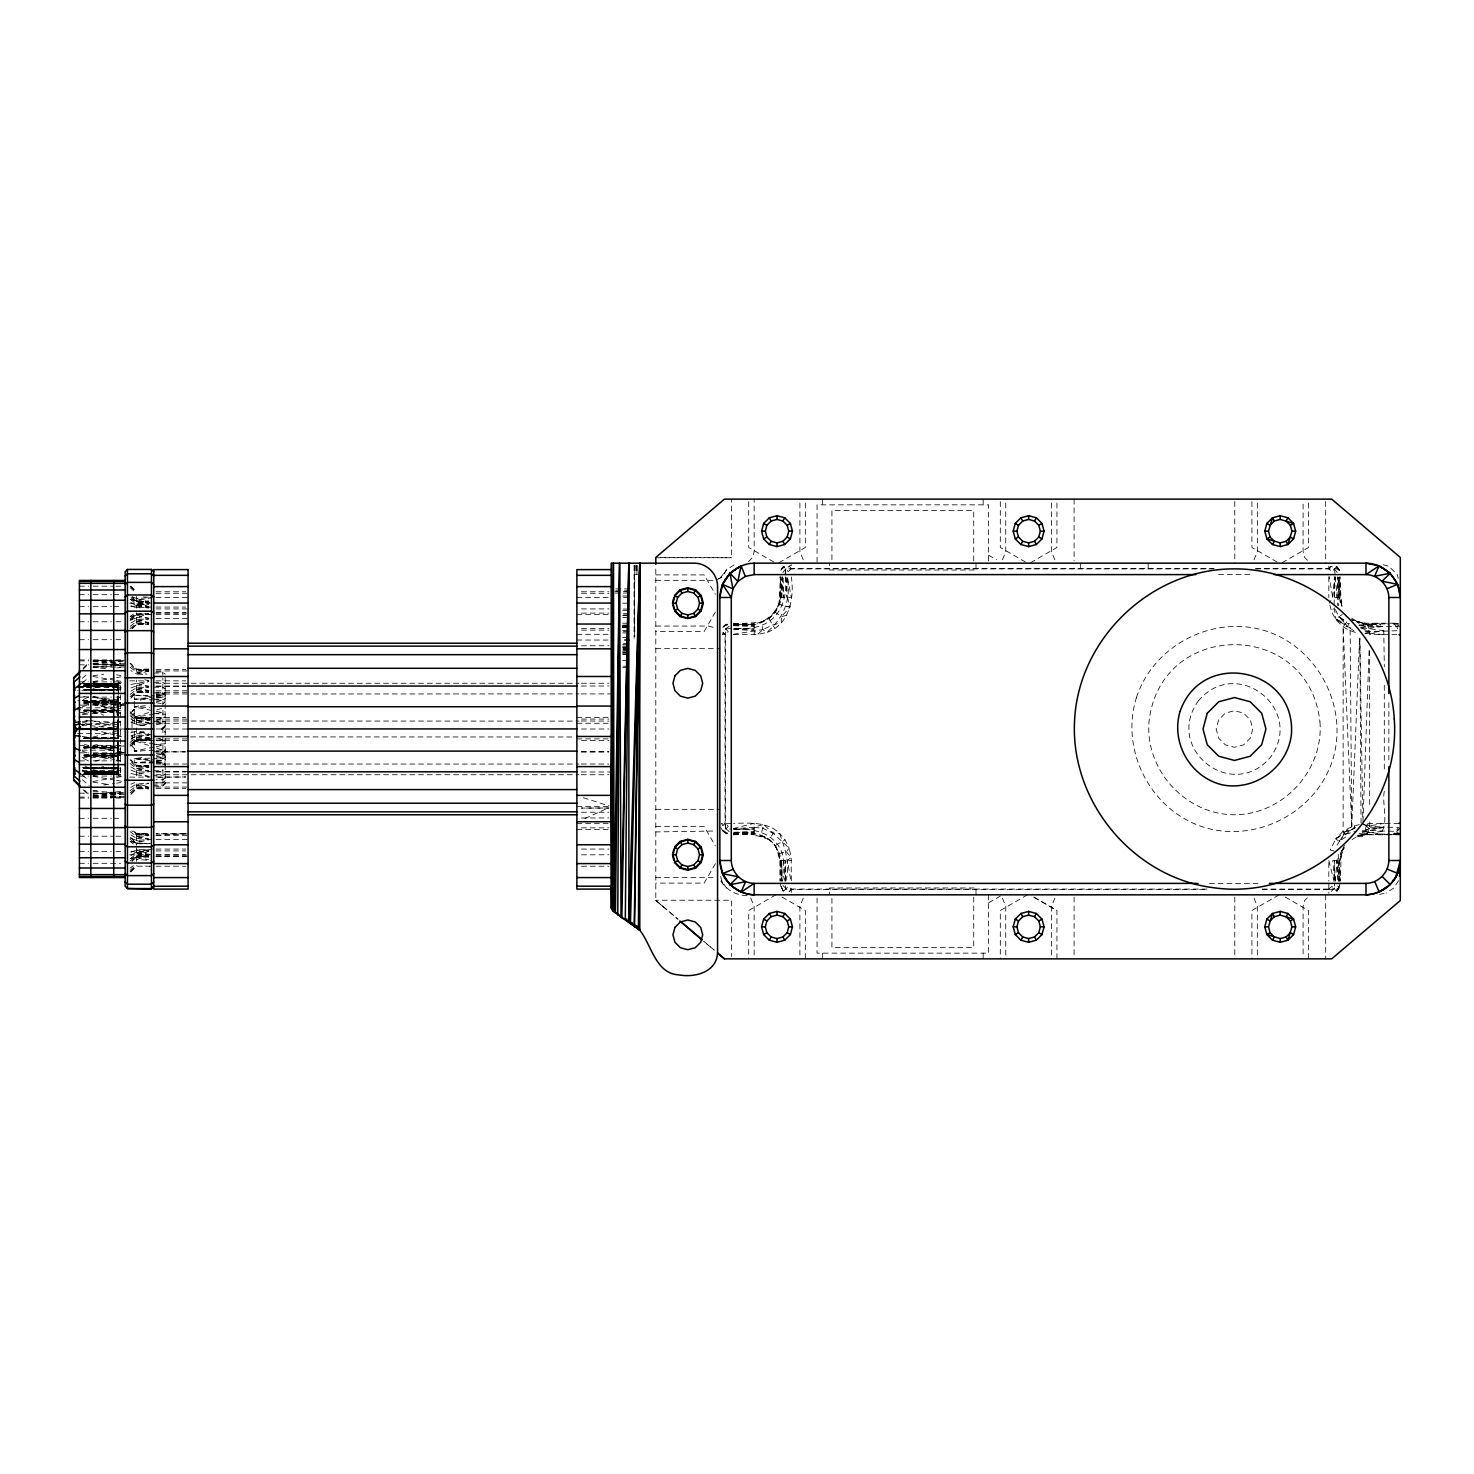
<?xml version="1.0" encoding="UTF-8"?>
<svg xmlns="http://www.w3.org/2000/svg" width="1474" height="1474" viewBox="0 0 1474 1474"><rect width="100%" height="100%" fill="white"/><g stroke="black" fill="none" stroke-linecap="round" stroke-linejoin="round"><path stroke-width="0.75" stroke-dasharray="5 3.75" d="M634.336 636.584L634.833 565.463M785.642 881.102L785.734 860.503L785.145 881.102M1334.136 605.022L1334.504 576.887L1332.699 597.486L1329.272 603.234M779.672 604.451L780.741 576.887C787.669 610.789 766.941 630.08 733.573 624.663M1339.405 881.102L1339.553 860.503L1340.64 853.022L1344.472 845.136M1335.241 576.887L1338.06 605.74L1338.705 576.887L1339.534 597.486L1340.621 604.985L1342.077 606.33L1339.534 597.486L1339.405 576.887L1341.874 606.44L1340.253 597.486L1340.253 576.887M120.592 761.155L120.592 682.812L118.307 682.812L118.178 760.695M120.592 697.497L118.307 697.497L118.141 702.085L83.742 702.269L118.141 702.508L118.307 715.351L118.086 695.912L118.141 738.695L92.991 738.824M83.963 728.948L118.141 728.727L118.086 720.325L118.141 738.695L83.76 738.695M120.592 760.492L118.307 760.492L118.178 740.777M1400.3 626.266L1368.498 626.8L1358.973 625.197L1359.175 622.286L1352.764 619.559M118.178 697.294L118.141 710.284L83.742 710.468L118.141 710.763L118.307 715.351M733.573 623.981L760.952 622.304L772.358 615.671L778.972 604.266L780.465 576.887L780.594 597.486M1334.412 597.486L1335.002 576.887M120.592 722.094L118.307 722.094L118.141 738.179L83.742 738.382L118.141 738.695M118.104 741.127L118.141 755.904L83.742 755.738L118.141 755.48L118.215 745.089M1362.971 821.644L1369.088 650.605M1334.136 851.088L1330.34 849.964L1335.757 838.909L1351.75 826.693L1359.691 635.957M1398.992 823.34L1366.269 823.634L1365.071 834.008L1357.259 836.311L1351.64 839.867M1336.881 597.486L1337.784 576.887L1338.503 597.486M120.592 685.871L83.742 685.797L118.141 685.723L118.307 692.78L118.141 689.795L83.742 689.666M782.344 881.102C791.28 845.265 767.825 826.066 733.573 829.77M92.751 701.403L83.723 701.679L118.086 701.845L118.307 697.497L118.086 701.845L83.834 701.919L118.141 702.085L83.742 702.25M77.698 687.603L117.57 687.603L118.307 682.812L118.012 684.415L82.175 686.423M118.307 765.209L118.307 774.145L83.944 773.905M118.307 685.871L117.57 690.348L118.307 685.871L117.57 690.348L94.999 689.887M780.833 597.486L782.104 576.887M785.808 881.102C790.727 864.151 784.96 848.895 779.58 833.4C767.291 821.479 749.271 823.063 733.573 823.34M94.999 685.705L117.57 687.603L118.307 682.812L118.307 688.892L118.141 683.807L83.742 683.807L118.012 684.415M1335.26 881.102L1337.508 856.394M1400.3 834.781L1365.993 834.781L1357.259 836.311C1369.42 839.203 1370.286 826.767 1369.659 818.733M117.809 714.706L118.086 711.297L83.834 711.094L118.086 711.297L118.086 715.093M118.141 685.723L118.307 683.844L117.57 687.603M785.089 574.602L785.624 568.909L791.317 564.708L791.317 568.909L788.277 571.562L783.228 566.513L780.741 570.272L783.855 567.14M90.522 686.589L118.086 685.797L118.307 683.844M83.834 702.84L118.086 703.043L118.086 709.952L77.385 709.749M785.55 576.887C788.093 612.355 769.539 632.088 733.573 628.219M117.57 715.922L118.086 711.297L79.412 714.816M733.573 833.934C767.254 827.375 787.3 847.403 780.741 881.102C781.404 864.39 781.183 840.935 760.952 835.684L763.366 824.5L754.154 827.227L733.573 828.849M83.944 737.663L118.086 737.663L118.307 735.894L118.086 729.722L83.834 729.556M83.76 755.904L118.141 755.904L118.307 760.492L118.141 755.904L83.742 755.72L118.141 755.48L83.834 755.259L118.086 754.946L118.141 747.705L83.742 747.521L118.141 747.705L83.834 747.871L118.086 748.037L118.307 755.093M1384.307 791.133C1381.691 804.859 1389.282 821.902 1380.419 834.081L1363.984 834.892L1367.227 833.768L1357.093 835.555M733.573 634.649L757.378 634.502L766.48 632.549C783.32 618.84 791.87 598.776 786.987 576.887L787.005 597.486L785.918 576.887M1341.303 853.206L1340.253 881.102L1339.553 860.503L1343.993 847.55L1340.64 853.022L1343.883 846.776M118.086 684.139L83.944 683.991L118.086 684.139L118.307 682.812M120.592 702.895L118.307 702.895L117.57 707.833L120.592 708.902M1339.755 885.284L1336.918 891.475L1339.405 887.716L1337.213 885.506L1336.918 891.475L1340.253 883.387M1344.27 847.826L1341.874 851.548L1340.253 860.503L1332.772 860.503L1334.339 881.102L1334.412 860.503L1335.002 881.102M779.893 576.887C786.913 609.61 766.277 630.246 733.573 623.207M775.213 845.707L778.972 853.722L786.268 851.732L789.216 848.195L785.052 839.867L779.58 833.4L773.297 833.271L762.942 828.406L763.937 824.721L789.216 848.195L791.188 857.297L791.317 881.102M1384.934 623.926L1367.282 624.239L1359.046 623.06L1357.333 621.512L1365.993 623.207L1398.052 623.207M733.573 629.14L754.154 630.761L757.378 634.502L762.942 629.582L773.297 624.718L781.275 622.894L781.386 616.611L789.935 607.251L778.972 604.266L775.213 612.281L768.949 618.527L760.952 622.304L762.942 629.582L766.48 632.549C789.567 624.994 794.541 598.002 791.317 576.887M1355.527 632.328C1344.841 629.988 1336.31 621.973 1331.851 612.171L1333.325 608.67M1390.314 834.542L1393.943 834.081L1398.513 827.301L1369.328 827.227L1362.879 823.929L1366.269 823.634L1369.438 825.937L1383.773 827.301L1362.216 832.497M1337.029 845.155L1344.712 833.252L1355.085 827.762L1354.403 825.956M733.96 564.911L726.553 569.867L721.578 577.292L718.464 578.858M715.369 612.097L704.167 631.498L655.801 631.498M715.369 863.69L704.167 883.092L655.801 883.092M79.154 729.262L118.141 729.262L118.141 719.809L118.086 728.267L83.834 728.432L118.141 728.727L83.742 728.948L118.141 729.262L83.834 729.464M780.741 570.272L786.987 564.026M726.553 569.867L721.578 577.292L716.917 579.632M1002.394 559.825L1005.747 551.737L1005.747 499.133M803.256 898.163L799.903 906.252L799.903 958.855M1254.005 559.825L1257.34 551.737L1257.34 499.133M1054.85 898.163L1051.496 906.252L1051.496 958.855M1398.568 880.697L1393.593 888.122L1386.168 893.078M782.952 572.483L785.624 568.909L791.317 568.374L1213.968 568.374M1262.205 889.614L1328.829 889.614L1330.948 891.752L1337.213 885.506M1336.568 620.186L1344.712 624.736L1335.886 619.006L1334.081 606.919L1338.908 616.832L1346.941 621.862L1343.127 626.782L1343.127 831.207L1347.033 836.237L1338.963 841.212L1335.757 838.909L1343.127 831.207L1351.75 826.693L1361.055 824.095L1369.438 825.937L1384.307 823.34M782.952 885.506L789.198 891.752L791.317 889.08L788.277 886.427L783.228 891.475L779.893 883.387M1328.829 568.909L1330.948 566.237L1339.405 570.272L1336.918 566.513L1331.87 571.562L1328.829 568.909L1328.829 565.537L1330.948 566.237L1328.829 568.374L1255.314 568.374M720.362 577.642L722.905 574.602M1362.216 830.267L1396.726 831.428L1400.3 827.283M729.169 626.266L725.595 628.956L722.205 634.649L725.595 634.649L728.248 631.609L723.2 626.561L727.53 624.626L723.826 627.187M1338.963 841.212L1345.486 834.247L1355.085 827.762L1351.75 826.693L1343.127 626.782L1347.347 626.505L1353.648 629.232M789.198 891.752L791.317 889.614L1207.077 889.614M83.06 668.293L87.74 663.632M156.299 702.729L162.895 703.761L165.199 701.55M165.199 725.558L161.753 729.004L165.199 732.431M165.199 756.438L161.753 753.011L165.199 749.584M748.442 561.631L752.624 557.448L754.154 551.737L754.154 499.133M722.776 627.537L725.558 624.736M781.423 568.89L784.205 566.09M720.694 827.669L723.2 831.428L727.53 833.363L723.826 830.802M1307.42 897.74L1304.619 900.54L1303.09 906.252L1303.09 956.571M153.757 786.047L162.895 786.047L165.199 783.763L165.199 677.266M130.873 620.259L136.603 614.566L148.026 613.516M132.31 628.698L136.603 624.423L148.782 623.134M130.873 698.197L136.603 692.504L148.782 691.214L136.603 692.006L130.062 698.215M130.873 746.047L136.603 740.372L150.33 739.1L136.603 739.874L130.062 746.084M130.873 794.486L136.603 788.793L148.782 787.503L136.603 788.277L130.062 794.504M132.31 861.148L136.603 856.873L148.782 855.583L136.603 856.357L131.702 861.019M130.873 871.853L136.603 866.159L150.33 866.215L145.742 865.993M729.169 831.723L722.905 825.458L725.042 823.34L725.042 634.649L722.905 632.53L725.595 634.649M83.06 669.251L87.74 664.663M165.199 782.749L162.895 784.979L153.757 784.979M132.034 711.721L134.318 709.491L132.034 711.26L132.034 729.004M156.299 696.557L162.895 695.728L165.199 693.517L156.299 694.807L162.895 694.807L165.199 692.522L162.895 694.678M83.834 771.971L118.141 772.1L117.57 767.659L118.141 772.265L83.834 772.247L120.592 772.118M130.062 620.296L136.603 614.068L145.742 613.516M131.702 628.587L136.603 623.926L148.782 623.06L136.603 622.931L130.062 628.587M130.062 871.889L136.603 865.662M165.199 780.723L162.895 782.878L153.757 782.878M156.299 697.976L162.895 697.571L165.199 695.488M1396.726 831.428L1400.3 828.204M165.199 777.738L162.895 779.764L156.041 779.764M132.034 711.5L134.318 709.491M1328.829 889.08L1331.87 886.427L1336.292 890.849L1338.834 887.127L1338.724 889.098M130.062 618.767L136.603 613.092M130.062 696.668L136.603 691.011L148.782 691.011M130.062 744.554L136.603 738.898L150.33 738.898M165.199 726.019L161.753 729.004L165.199 731.97M156.299 753.509L162.895 754.227L165.199 755.922L161.753 753.011L165.199 750.045M130.062 792.938L136.603 787.282L148.782 787.282M130.062 861.037L136.603 855.362L148.782 855.362M130.062 870.36L134.963 866.104M82.286 678.298L87.427 673.95M156.299 701.808L162.895 700.279L165.199 698.363M165.199 773.85L162.895 775.711L153.757 775.711M132.034 715.13L134.318 713.342M82.286 682.738L89.14 677.45M130.062 616.556L133.323 614.124M130.062 626.339L136.603 621.475L148.782 619.043M130.062 694.42L136.603 689.574L148.782 687.124M118.307 722.094L82.157 724.342M130.062 742.343L136.603 737.497L148.616 735.415M130.062 790.709L136.603 785.845L148.782 783.413M130.062 858.789L136.603 853.925L148.782 851.493M130.062 868.149L133.323 865.717M162.895 703.761L165.199 702.066M1342.298 614.4L1335.886 619.006L1345.467 623.778L1350.147 630.632L1351.75 826.693M1365.606 631.72L1398.513 630.688L1396.726 626.561L1400.3 623.999L1387.181 623.926M775.785 845.302L785.052 839.867M82.286 687.897L89.14 683.199M723.2 626.561L726.958 624.055M165.199 763.643L162.895 765.08L162.895 678.224M1335.757 838.909L1344.712 833.252M82.286 725.761L89.14 721.468M130.873 623.023L136.603 619.67L148.782 618.785M130.873 691.103L136.603 687.75L148.782 686.866M130.873 739.082L136.603 735.71L150.33 734.863M130.873 787.392L136.603 784.021L148.782 783.136M130.873 855.473L136.603 852.101L148.782 851.217M778.917 562.736L805.338 547.48L805.338 499.133M1030.51 562.736L1056.932 547.48L1056.932 499.133M1282.104 562.736L1308.525 547.48L1308.525 499.133M775.877 894.829L748.718 910.508L748.718 958.855M988.593 902.825L1002.467 894.829M1027.47 894.829L1000.312 910.508L1000.312 958.855M1279.082 894.829L1251.923 910.508L1251.923 958.855M165.199 757.525L162.895 758.705L153.757 758.705M165.199 727.272L161.753 729.004L165.199 730.717M165.199 754.725L161.753 753.011L165.199 751.298M83.226 699.616L88.956 696.852M156.299 713.729L165.199 711.573M584.957 818.494L607.159 808.471M132.034 721.302L134.318 720.307L132.034 720.841M1398.181 832.276L1393.943 834.081L1387.181 834.081M130.873 619.872L148.782 613.46M130.873 687.953L148.782 681.541M130.873 735.968L144.599 731.325M130.873 784.223L134.687 782.676M130.873 852.304L136.603 849.982L148.026 849.374M1343.956 832.294L1355.085 827.762M162.895 751.777L165.199 750.856M142.481 725.816L148.616 723.421M156.778 720.233L165.199 717.119L162.895 717.304M82.286 706.894L88.716 704.517M148.616 712.587L134.318 717.267L154.107 721.468M156.778 709.915L162.895 707.925M82.286 722.979L88.716 721.044M1400.3 834.008L1393.943 834.081L1400.3 833.197M136.603 607.841L148.616 604.358M148.616 855.952L136.603 859.453L150.33 860.355M1365.071 633.323L1369.475 632.051L1367.725 624.589L1351.566 619.706L1359.046 623.06L1354.274 620.259M1345.486 834.247L1356.209 831.281M1369.199 828.793L1366.232 829.604L1383.773 827.301L1369.199 828.793L1366.398 825.882M165.199 743.799L153.757 744.425M92.991 728.451L114.438 723.089M116.593 722.536L120.868 721.468M92.991 737.055L110.145 732.762M112.3 732.228L120.868 730.072M82.286 714.061L88.716 712.458M733.37 828.517L754.154 823.34L754.154 834.781L768.949 839.461L773.297 833.271L772.044 827.927M116.593 714.042L120.868 712.992M97.284 744.481L92.991 745.531L111.434 745.42M146.755 607.896L150.827 606.919M130.873 773.518L136.603 774.698L150.827 771.271M130.873 841.599L136.603 842.778L150.827 839.351M786.729 615.358L781.386 616.611L775.213 612.281M138.703 705.917L134.318 706.949L154.107 710.91M130.873 602.516L136.603 605.888L148.782 603.087M148.782 671.167L136.603 673.968L130.873 670.596M130.873 766.885L136.603 770.239L148.782 767.457M130.873 834.966L136.603 838.319L148.782 835.537M95.147 761.081L114.438 756.696M116.593 756.199L120.868 755.222M149.703 737.442L134.318 740.722L148.616 745.402M116.593 690.477L120.868 689.574M92.991 768.875L103.714 766.591M130.873 599.623L136.603 600.821L152.614 597.486M130.873 606.754L148.616 603.787M130.873 616.39L146.755 613.46M130.873 684.489L148.782 681.209M140.601 725.779L152.614 723.273M130.873 732.56L136.603 731.38L148.616 733.886M130.873 851.235L136.603 852.414L152.614 849.079M130.873 858.365L148.616 855.381M92.991 711.5L114.438 707.207M116.593 706.783L125.161 705.069L93.138 703.817L125.161 703.743M130.873 718.907L136.603 722.278L148.616 719.883M154.107 747.078L134.318 751.04L134.318 729.004M156.299 746.636L162.895 745.328L165.199 746.415M712.79 831.041L655.801 831.926M1379.609 894.386L1383.994 893.52M156.299 724.655L165.199 722.979M92.991 688.247L114.438 684.102M116.593 683.678L125.161 682.02M92.991 775.545L114.438 771.399M116.593 770.994L120.868 770.165M1365.127 633.728L1383.773 630.688L1384.307 666.856M92.991 681.651L114.438 677.966M116.593 677.598L120.868 676.861M92.991 781.496L114.438 777.811M116.593 777.443L125.161 775.969M733.37 634.299L762.942 629.582M154.107 714.079L134.318 717.267L154.107 717.672M154.107 763.053L134.318 762.777L134.318 758.705L143.107 757.323M156.299 755.259L162.895 754.227M92.991 675.811L103.714 674.226M103.714 785.034L114.438 783.449M116.593 783.136L120.868 782.491M1369.033 628.274L1382.465 626.561L1383.773 630.688L1360.742 627.592M82.286 721.468L88.716 720.657M154.107 699.966L134.318 699.284L154.107 696.833L134.318 695.212L134.318 699.284L140.914 700.316M116.593 667.943L120.868 667.427M92.991 790.819L97.284 790.304M1358.973 625.197L1378.466 623.207L1382.465 626.561L1358.973 625.197L1380.419 623.926M145.3 705.714L134.318 706.949L149.703 707.465M130.062 599.199L136.603 604.064L148.782 602.829L136.603 602.626L130.062 596.952M130.062 667.28L136.603 672.144L148.782 670.91M130.062 763.569L136.603 768.433L148.782 767.199M130.062 831.649L136.603 836.513L148.782 835.279M1382.465 831.428L1368.019 832.828L1357.296 836.403L1365.071 834.008L1358.844 833.584M731.288 628.403L725.595 628.956L725.595 829.033L731.288 829.033M1328.829 889.614L1334.523 889.08L1334.523 883.387M120.592 791.501L93.138 794.044L125.161 792.791M93.138 795.665L120.592 793.215L116.022 793.159M130.062 715.645L136.603 720.491L150.33 719.294M622.636 626.708L629.509 626.137M156.299 760.952L162.895 760.418L165.199 762.5M130.873 605.685L136.603 608.007L148.782 607.067M130.873 770.036L136.603 772.376L148.782 771.436M130.873 838.116L136.603 840.456L148.782 839.517M132.789 596.988L136.603 598.536L150.33 597.633M130.873 722.02L136.603 724.342L150.33 723.421M120.592 665.493L93.138 667.243L105.87 668.717M1360.631 627.298L1368.498 626.8M93.138 663.595L120.592 661.881M93.138 796.255L125.161 794.246M134.318 699.284L154.107 698.105M93.138 666.782L125.161 665.014M622.636 626.376L629.509 626.008M733.573 832.313L754.154 831.391M1366.435 834.689L1384.934 834.081M156.041 835.205L188.064 833.823M131.702 596.97L136.603 601.632L148.782 601.134L136.603 601.116L132.31 596.841M130.062 663.484L136.603 669.712L148.782 669.214M130.062 759.773L136.603 765.983L148.782 765.503M133.323 830.967L136.603 834.063L148.782 833.584L136.603 833.565L133.747 830.71M93.138 754.172L125.161 752.919L116.593 751.169L125.161 752.919M733.573 833.823L754.154 833.031L733.573 832.478M1362.013 831.631L1368.351 831.76M130.062 711.905L136.603 718.114L150.33 717.635L136.603 717.617L130.873 711.942M154.107 762.408L134.318 762.777L154.107 761.137L134.318 758.705L154.107 758.023M156.299 757.949L162.895 757.71L165.199 759.626M154.107 750.377L134.318 751.04L140.914 751.777M156.299 750.303L162.895 750.063L165.199 751.464M120.592 753.067L93.138 753.988L125.161 754.246M93.138 661.513L125.161 660.518M93.138 797.397L120.592 796.55M733.573 834.708L754.154 834.063M79.025 686.921L88.219 686.663M94.999 701.348L117.57 700.684L77.698 700.684M733.573 829.512L754.154 828.922L733.573 829.014M733.573 625.51L754.154 624.958L733.573 624.755M77.772 687.197L118.141 685.889L83.834 685.723L118.086 685.797M1364.74 630.89L1369.328 630.798L1360.797 628.108M93.138 793.694L125.161 792.975M82.139 700.592L117.662 699.892L95.055 697.663M154.107 740.317L134.318 740.722L154.107 743.909M156.299 740.28L165.199 740.869L162.895 740.685M134.318 695.212L154.107 695.581M156.299 762.371L162.895 762.261L165.199 764.472M125.161 663.742L93.138 664.221L120.592 664.921L116.022 664.829M93.138 667.372L125.161 666.911M733.573 833.234L754.154 833.031M733.573 624.055L754.154 623.926M83.834 702.729L118.141 702.508L83.742 702.361M83.834 710.984L118.141 710.763M148.782 669.141L136.603 669.196L130.873 663.503M83.742 747.429L118.141 747.226L118.307 749.087L120.592 749.087M148.782 765.43L136.603 765.485L130.873 759.792M83.834 767.936L118.086 767.751L83.742 768.322L120.592 769.115M118.141 755.904L83.834 756.015L118.086 756.144L118.307 760.492M118.141 762.924L118.307 775.177L118.086 773.997L83.834 774.09L118.141 774.182L120.592 775.177L120.592 765.209M130.873 837.729L136.603 843.423L150.33 843.368L136.603 843.92L130.062 837.693M118.141 683.807L83.834 683.862L120.592 683.844M83.76 689.537L118.141 689.537L83.834 689.5L92.751 689.85M118.307 772.118L118.086 768.488L83.834 768.507L118.141 768.451L118.307 772.118L118.141 768.451L118.141 772.1L83.944 771.805M655.801 557.743L731.565 557.743L731.565 499.133M1213.968 568.909L785.624 568.909L785.789 574.602M1255.314 568.909L1334.523 568.909L1337.213 572.483M1218.574 574.602L1250.984 574.602M655.801 574.897L704.167 574.897L715.369 594.298M655.801 580.332L713.011 580.332M79.412 586.191L88.569 586.191M93.138 586.191L113.719 586.191M116.022 586.191L120.592 586.191M615.782 588.9L629.509 588.9M615.782 590.816L629.509 590.816M614.916 591.479L621.309 591.479M623.428 591.479L629.822 591.479M156.041 591.756L185.779 591.756M581.475 591.756L608.909 591.756M614.916 593.045L621.309 593.045M623.428 593.045L629.822 593.045M156.041 593.303L188.064 593.285M581.475 593.285L608.909 593.303M79.412 594.685L88.569 594.685M93.138 594.685L111.434 594.685M113.719 594.685L120.592 594.685M622.636 596.049L629.509 596.049M623.428 597.338L629.822 597.338M156.041 597.486L188.064 597.486M576.887 597.467L608.909 597.486M779.893 597.486L791.317 597.486L787.337 576.684M1340.253 597.486L1332.699 597.486L1329.179 576.684M129.73 603.198L150.33 603.198M622.636 603.198L629.822 603.198M79.412 606.643L88.569 606.643M93.138 606.643L111.434 606.643M113.719 606.643L120.592 606.643M156.041 607.048L185.779 607.067M156.041 608.928L188.064 608.909M581.475 608.928L608.909 608.909M623.428 609.057L629.822 609.057M622.636 610.347L629.509 610.347M156.041 612.76L185.779 612.779M156.041 613.11L188.064 613.092M581.475 613.11L608.909 613.092M623.428 613.35L629.822 613.35M156.041 614.64L185.779 614.64M576.887 614.64L608.909 614.64M623.428 614.916L629.822 614.916M622.636 615.579L629.509 615.579M622.636 617.495L629.509 617.495M156.041 618.49L188.064 618.49M79.412 621.77L88.569 621.77M93.138 621.77L111.434 621.77M116.022 621.77L120.592 621.77M622.636 623.207L629.509 623.207M622.636 625.123L629.509 625.123M623.428 625.787L629.822 625.787M655.801 626.063L708.404 626.063L714.135 627.592M623.428 627.353L629.822 627.353M622.636 627.666L629.509 627.666L622.636 627.334M581.475 628.606L608.909 628.606M581.475 630.135L608.909 630.135M622.636 630.356L629.509 630.356M623.428 631.646L629.822 631.646M622.636 632.899L629.509 632.899M576.887 634.336L608.909 634.317M1396.891 634.649L1369.659 634.649L1369.475 632.051M622.636 637.505L629.822 637.505M79.412 639.679L88.569 639.679M93.138 639.679L111.434 639.679M116.022 639.679L120.592 639.679M576.887 640.029L608.909 640.048M623.428 643.364L629.822 643.364M622.636 644.654L629.509 644.654M581.475 645.778L608.909 645.759M622.636 646.091L629.509 646.091M622.636 647.197L629.509 647.197M623.428 647.657L629.822 647.657M622.636 647.989L629.509 647.989M623.428 648.652L629.822 648.652M655.801 648.652L719.846 648.652M623.428 649.223L629.822 649.223M622.636 649.887L629.509 649.887M623.428 650.218L629.822 650.218M622.636 651.803L629.509 651.803M622.636 652.429L629.509 652.429M622.636 653.222L629.509 653.222M622.636 654.345L629.509 654.345M623.428 654.511L629.822 654.511M79.412 659.91L88.569 659.91M93.138 659.91L111.434 659.91M116.022 659.91L120.592 659.91M120.592 660.518L93.138 660.518L125.161 661.586M622.636 660.37L629.822 660.37M79.412 660.886L88.569 660.886M93.138 660.886L111.434 660.886M116.022 660.886L120.592 660.886M79.412 664.829L88.569 664.829M93.138 664.829L111.434 664.829M623.428 666.23L629.822 666.23M622.636 667.519L629.509 667.519M156.041 669.417L185.779 669.417M156.041 670.946L188.064 670.946M156.041 671.941L162.895 671.941L165.199 674.226M153.757 673.01L162.895 673.01M129.73 680.859L148.782 680.859M156.041 680.841L185.779 680.841M79.412 681.909L88.569 681.909M93.138 681.909L111.434 681.909M113.719 681.909L120.592 681.909M153.757 682.278L162.895 682.278L165.199 684.157M156.06 683.254L579.024 683.254M581.327 683.254L608.909 683.254M79.412 683.494L88.569 683.494M93.138 683.494L111.434 683.494M116.022 683.494L120.592 683.494M156.06 686L185.927 686.018M581.327 686.018L608.909 686M83.944 686.258L118.086 686.258M77.698 686.681L117.57 686.681M156.041 686.571L185.779 686.589M153.757 687.197L162.895 687.197L165.199 688.874M120.592 688.892L118.307 688.892L118.086 690.237L77.698 690.348M156.041 690.772L188.064 690.772M156.041 692.283L188.064 692.283M153.757 692.909L162.895 692.909L165.199 694.346M156.06 693.978L579.024 693.922M581.327 693.922L611.194 693.922M79.412 697.11L88.569 697.11M93.138 697.11L111.434 697.11M116.022 697.11L120.592 697.11M153.757 699.284L162.895 699.284L165.199 700.482M83.944 703.043L118.086 703.043M79.412 705.143L88.569 705.143M93.138 705.143L111.434 705.143M113.719 705.143L120.592 705.143M77.698 707.833L117.57 707.833L94.999 705.18M79.412 712.568L88.569 712.568M93.138 712.568L113.719 712.568M116.022 712.568L120.592 712.568M153.757 713.563L165.199 714.19M156.041 717.562L185.779 717.562M576.887 717.562L608.909 717.562M156.041 719.091L188.064 719.091M581.475 719.091L608.909 719.091M156.06 721.007L579.024 721.099M581.327 721.007L608.909 721.099M153.757 721.21L165.199 721.523M156.041 723.273L188.064 723.292M576.887 723.273L608.909 723.292M117.57 724.563L77.698 724.563L118.086 728.267L118.086 720.325M78.583 728.267L87.371 728.267M89.564 728.267L118.086 728.267L117.828 722.444L83.778 720.583M79.154 728.727L118.141 728.727M88.716 729.004L79.412 729.004L118.141 729.262M93.138 729.004L125.161 729.004M156.041 728.985L188.064 729.004M581.475 729.004L608.909 729.004M78.583 729.722L118.086 729.722L118.086 737.663M77.698 733.426L117.57 733.426L118.307 735.894L120.592 735.894M190.533 736.889L574.418 736.982M83.76 738.179L118.141 738.179L83.944 737.774M156.041 738.898L188.064 738.898M576.887 738.898L608.909 738.898M156.041 740.427L188.064 740.427M581.475 740.427L608.909 740.427M79.412 745.42L88.569 745.42L84.423 744.462M116.022 745.42L120.592 745.42M83.944 746.692L118.141 747.226L83.76 747.226M83.944 748.037L118.086 748.037M82.139 750.155L117.57 750.155M153.757 751.777L185.927 751.832M581.327 751.832L608.909 751.832M156.06 751.906L185.927 751.906M581.327 751.906L608.909 751.906M79.412 752.846L88.569 752.846M93.138 752.846L111.434 752.846M116.022 752.846L120.592 752.846M161.753 753.011L165.199 753.011M83.944 754.946L120.592 755.093M82.139 757.304L117.57 757.304L118.086 762.076M79.412 760.879L88.569 760.879M93.138 760.879L111.434 760.879M116.022 760.879L120.592 760.879M156.06 764.011L579.024 764.066M581.327 764.011L608.909 764.066M82.139 767.659L118.086 767.751L117.57 763.219M83.944 768.488L118.141 768.451L83.944 768.488M82.139 770.386L117.57 770.386L118.307 775.177L118.141 772.265L83.944 772.192L118.141 772.265L118.307 774.145M153.757 770.791L162.895 770.791M82.139 771.307L117.57 771.307L118.086 773.997L83.944 774.034M156.041 771.418L188.064 771.399M156.06 771.989L185.927 771.971M581.327 771.971L611.194 771.989M83.944 773.85L118.086 773.85L118.086 772.192L83.944 772.21M120.592 774.145L83.742 774.182L118.141 774.126M79.412 774.495L88.569 774.495M93.138 774.495L111.434 774.495M116.022 774.495L120.592 774.495M156.06 774.734L579.024 774.734M581.327 774.734L608.909 774.734M79.412 776.079L88.569 776.079M93.138 776.079L111.434 776.079M116.022 776.079L120.592 776.079M156.041 776.982L185.779 776.982L156.041 777.314M129.73 777.13L148.782 777.13M156.041 782.86L188.064 782.86M156.041 787.042L188.064 787.042M156.041 788.572L185.779 788.572M79.412 793.159L88.569 793.159M93.138 793.159L111.434 793.159M79.412 797.102L88.569 797.102M93.138 797.102L111.434 797.102M116.022 797.102L120.592 797.102M93.138 797.471L125.161 797.471M79.412 798.079L88.569 798.079M93.138 798.079L111.434 798.079M116.022 798.079L120.592 798.079M576.887 806.518L608.909 806.518M655.801 809.337L719.846 809.337M581.475 812.229L608.909 812.229M581.475 817.959L608.909 817.941M79.412 818.31L88.569 818.31M93.138 818.31L111.434 818.31M113.719 818.31L120.592 818.31M731.288 823.34L721.376 823.34L722.905 825.458M576.887 823.653L608.909 823.671M655.801 826.49L704.167 826.49L715.369 845.892M581.475 827.854L608.909 827.854M576.887 829.383L608.909 829.383M148.782 835.058L136.603 835.058L131.702 830.82M733.573 834.781C748.792 834.192 767.309 832.294 776.448 847.642L779.893 860.503L779.893 881.102M156.041 835.316L188.064 835.316M79.412 836.219L88.569 836.219M93.138 836.219L113.719 836.219M116.022 836.219L120.592 836.219M156.041 839.498L188.064 839.517M156.041 849.079L185.779 849.061M581.475 849.079L608.909 849.061M156.041 850.922L185.779 850.94M79.412 851.346L88.569 851.346M93.138 851.346L111.434 851.346M116.022 851.346L120.592 851.346M129.73 854.791L150.33 854.791M156.041 854.791L185.779 854.809M581.475 854.809L608.909 854.791M156.041 855.123L188.064 855.123M156.041 856.652L185.779 856.652M779.893 860.503L791.317 860.503M79.412 863.303L88.569 863.303M93.138 863.303L120.592 863.303M156.041 866.233L185.779 866.233M581.475 866.233L608.909 866.233M655.801 877.656L713.011 877.656M1209.38 883.387L1257.893 883.387M1207.077 889.08L785.624 889.08L785.089 883.387M1262.205 889.08L1334.523 889.08M664.092 907.579L655.801 900.246L731.565 900.246L731.565 956.608M622.636 625.75L629.509 625.768M156.041 856.615L188.064 856.652M660.389 557.467L731.565 557.743M136.603 614.566L150.33 614.621M93.138 745.936L125.161 746.065M733.573 628.974L754.154 629.066L733.573 628.477M83.834 768.028L118.141 768.194L83.944 767.843M136.603 856.873L148.782 856.928M83.944 746.802L118.141 747.226M83.944 755.057L118.141 755.48M1398.052 623.76L1391.272 623.207L1398.181 623.963M156.299 763.09L162.895 763.182L165.199 765.467M93.138 793.767L120.592 794.191M93.138 795.905L125.161 796.402M156.299 695.617L162.895 695.728M156.299 717.709L162.895 717.856M93.138 796.476L120.592 797.323M93.138 704.001L125.161 705.069M136.603 614.068L150.33 614.547M156.299 700.039L162.895 700.279M136.603 739.874L150.33 740.353L136.603 740.372L136.603 717.617L150.33 718.888M136.603 623.926L148.782 624.405L136.603 624.423L136.603 612.779M136.603 692.006L148.782 692.485L136.603 692.504L136.603 680.048M136.603 788.277L148.782 788.774L136.603 788.793L136.603 784.021L148.782 786.821M136.603 856.357L148.782 856.855M93.138 663.834L125.161 665.198M733.573 625.676L754.154 626.597M93.138 791.206L120.592 792.717M134.318 758.705L154.107 759.884M156.299 760.013L162.895 760.418M136.603 718.114L150.33 718.943L136.603 719.091L130.062 713.434M143.457 596.896L150.33 597.338M93.138 661.734L120.592 663.447M136.603 722.278L150.33 723.126M136.603 733.647L150.33 734.568M136.603 601.632L148.782 602.479L136.603 601.116M136.603 669.712L148.782 670.559L136.603 670.707L130.062 665.05M136.603 765.983L148.782 766.848L136.603 766.977L130.062 761.321M136.603 834.063L148.782 834.929L136.603 833.565L136.603 845.21M136.603 605.888L148.782 606.772M142.702 674.41L136.603 673.968L136.603 669.196L148.782 670.486M136.603 770.239L148.782 771.123M136.603 838.319L148.782 839.203M136.603 617.532L148.782 618.472M136.603 685.613L148.782 686.552M148.782 850.922L136.603 849.982L148.616 853.63M156.299 697.036L162.895 697.571M83.723 684.747L92.751 685.502M1386.463 834.597L1365.864 831.87M136.603 737.497L150.33 738.695M136.603 843.423L141.172 843.847M1369.622 633.267L1384.307 634.649M83.742 696.557L92.788 697.442M136.603 621.475L148.782 622.71M136.603 689.574L148.782 690.809M136.603 785.845L148.782 787.079M136.603 853.925L148.782 855.16M148.782 766.775L136.603 765.485L136.603 777.94M786.268 606.256L790.156 606.698L787.448 597.486M83.723 703.853L92.751 704.904M156.299 761.432L162.895 762.261M82.286 736.521L90.854 737.59M1367.725 624.589L1382.465 626.561M754.154 827.227L762.942 828.406M116.593 674.852L120.868 675.497M92.991 782.178L110.145 784.721M136.603 600.821L152.614 603.198M136.603 852.414L152.614 854.791M156.299 744.259L162.895 745.328M144.728 679.809L148.782 680.509M92.991 676.492L114.438 680.177M116.593 680.546L120.868 681.283M136.603 774.698L150.827 777.13M92.991 776.337L114.438 780.022M116.593 780.391L125.161 781.865M136.603 842.778L142.702 843.828M136.603 720.491L148.616 722.573M92.991 682.444L114.438 686.589M116.593 686.995L125.161 688.671M92.991 769.741L114.438 773.887M116.593 774.311L120.868 775.14M136.603 735.71L148.616 738.106M747.097 895.695C735.876 895.437 726.185 889.762 720.362 880.346M136.603 604.064L148.782 606.496M136.603 672.144L146.755 674.171M156.299 711.352L162.895 712.661M136.603 768.433L148.782 770.865M136.603 836.513L148.782 838.946M136.603 605.574L148.616 608.08M136.603 857.168L148.616 859.674M92.991 689.113L101.577 690.938M156.299 721.947L162.895 723.347M116.593 767.512L120.868 768.415M92.991 696.428L114.438 701.292M116.593 701.79L120.868 702.766M92.991 754.743L114.438 759.607M116.593 760.105L120.868 761.081M136.603 619.67L148.782 622.452M136.603 687.75L148.782 690.532M132.034 737.147L134.318 737.682L132.034 736.687M136.603 852.101L148.782 854.902M156.299 756.18L162.895 757.71M1359.175 622.286L1367.282 624.239M92.991 704.24L114.438 709.362M116.593 709.878L120.868 710.91M136.603 615.211L148.782 618.14M136.603 683.291L148.782 686.221M144.728 849.614L148.782 850.59M92.991 712.458L103.714 715.111M90.854 720.399L110.145 725.226M112.3 725.761L120.868 727.916M92.991 729.538L114.438 734.9M116.593 735.452L125.161 737.59M92.991 696.76L114.438 702.287M116.593 702.858L120.868 703.964M1383.146 564.708L1388.858 566.237L1397.241 574.602L1398.255 578.416M136.603 598.536L148.616 602.037M136.603 724.342L142.61 726.092M583.317 797.692L609.057 805.946M156.778 748.073L162.895 750.063M136.603 772.376L148.782 776.448M136.603 840.456L146.755 843.847M82.286 751.095L88.716 753.472M140.435 731.38L148.616 734.568M158.823 738.548L162.895 740.132M83.226 758.373L88.956 761.137M1277.129 562.055L1251.923 547.48L1251.923 499.133M1025.535 562.055L1000.312 547.48L1000.312 499.133M988.593 555.164L996.516 559.733M773.942 562.055L748.718 547.48L748.718 499.133M1285.236 897.058L1308.525 910.508L1308.525 958.855M1033.642 897.058L1056.932 910.508L1056.932 958.855M1034.287 897.426L1056.932 910.508M782.049 897.058L805.338 910.508L805.338 958.855M85.142 765.964L88.956 768.212M1351.64 618.122L1357.259 621.678M1353.998 630.761L1347.347 626.505L1349.336 623.391L1345.467 623.778L1338.908 616.832L1346.462 622.489M726.958 833.934L723.2 831.428L728.248 826.38L725.595 823.34M82.286 770.091L89.14 774.79M130.062 841.433L133.323 843.865M82.286 775.25L89.14 780.538M132.034 742.859L134.318 744.646M82.286 779.691L89.14 785.476M655.801 900.246L678.095 919.297L655.801 900.54L655.801 566.311M130.062 587.629L134.963 591.885M130.062 839.222L134.963 843.478M1393.943 623.926L1396.726 626.561M130.062 586.099L134.963 590.761M134.318 748.497L132.034 746.268L132.034 730.92M84.608 790.267L87.74 793.325M130.873 586.136L136.603 591.829M1335.941 566.09L1338.724 568.89L1338.834 570.862L1336.292 567.14M1307.42 560.249L1304.619 557.448L1303.09 551.737L1303.09 501.418M722.776 830.452L725.558 833.252M783.228 891.475L781.312 887.127L783.855 890.849M83.06 789.696L87.74 794.357M789.198 566.237L791.317 568.374M786.268 851.732L791.188 857.297L787.448 860.503L790.967 881.305M783.136 890.812L780.391 885.284M768.949 618.527L774.808 628.385M1339.405 570.272L1336.918 566.513M1054.85 559.825L1051.496 551.737L1051.496 499.133M1254.005 898.163L1257.34 906.252L1257.34 958.855M803.256 559.825L799.903 551.737L799.903 499.133M1002.394 898.163L1005.747 906.252L1005.747 958.855M750.8 898.163L754.154 906.252L754.154 958.855M720.712 876.33L721.578 880.697L726.553 888.122M721.578 880.697L722.905 883.387M118.307 749.087L118.086 754.946M1329.788 605.022L1331.851 612.171M1328.829 860.503L1334.007 881.305M117.57 771.307L118.307 775.177L118.012 773.574M117.57 770.386L118.086 773.85M117.57 742.067L118.086 746.692L118.086 740.998M1334.523 568.909L1335.076 574.602M725.042 823.34L725.595 829.033M1338.539 881.102L1336.918 860.503L1337.802 881.102M783.265 860.503L784.905 881.102M1338.208 854.33L1339.295 881.102M782.344 576.887L783.265 597.486L783.247 576.887M780.594 860.503L781.331 881.102L781.625 860.503L782.178 881.102M1362.768 817.057L1359.857 638.242L1361.055 824.095M1338.503 860.503L1338.705 881.102M634.502 565.463L634.778 636.565M635.755 565.463L635.791 574.676M1388.858 702.693L1388.858 759.865M1384.307 685.281L1384.307 770.423M1369.659 650.753L1369.659 807.236M1328.829 576.887L1328.829 597.486M1328.829 862.806L1328.829 881.102M1328.829 883.387L1328.829 893.281M1325.679 501.418L1325.679 563.179M1325.679 894.829L1325.679 958.855M1234.77 501.418L1234.77 563.179M1234.77 897.113L1234.77 956.571M1148.135 563.179L1148.135 570.033M1080.663 563.179L1080.663 570.033M1074.085 499.133L1074.085 560.875M1074.085 897.113L1074.085 956.571M988.593 560.931L988.593 504.845L817.057 504.845L817.057 563.179M988.593 894.829L988.593 953.144L817.057 953.144L817.057 894.829M983.158 499.133L983.158 504.845M983.158 953.144L983.158 958.855M976.009 563.179L976.009 570.033L829.641 570.033L829.641 563.179M976.009 894.829L976.009 887.956L829.641 887.956L829.641 894.829M973.724 560.875L973.724 510.557L831.926 510.557L831.926 560.875M973.724 897.113L973.724 947.432L831.926 947.432L831.926 897.113M822.492 499.133L822.492 504.845M822.492 953.144L822.492 958.855M791.317 889.08L791.317 892.452M754.154 623.207L754.154 634.649M636.934 565.463L636.934 574.62M634.078 565.463L634.078 638.26M162.895 671.941L162.895 675.11M162.895 769.336L162.895 786.047M136.603 596.473L136.603 608.007M136.603 847.661L136.603 861.516M134.318 701.2L134.318 726.829M118.307 744.702L118.141 762.574M118.086 695.912L118.086 701.845M118.086 756.144L118.086 760.105M636.934 565.463L636.915 574.62L636.915 565.463M1319.949 721.91C1323.892 770.331 1283.043 814.68 1234.475 814.772C1185.907 814.68 1145.058 770.312 1149.001 721.91C1160.13 618.933 1308.82 618.933 1319.949 721.91M118.141 689.795L83.834 690.053L118.141 689.795M1136.583 697.184C1119.687 749.676 1150.273 809.705 1202.673 826.877C1255.166 843.773 1315.177 813.187 1332.367 760.805C1349.263 708.312 1318.677 648.302 1266.277 631.112C1213.784 614.216 1153.774 644.783 1136.583 697.184M1218.63 719.846L1216.179 729.004L1218.63 738.142L1225.318 744.849L1234.475 747.3L1243.632 744.849L1250.321 738.142L1252.771 729.004L1250.321 719.846L1243.632 713.14L1234.475 710.689L1225.318 713.14L1218.63 719.846M1198.712 700.482C1163.391 748.129 1231.638 802.575 1270.238 757.507C1305.577 709.86 1237.312 655.414 1198.712 700.482M1398.181 833.989L1393.943 834.081L1398.181 834.026M118.086 771.731L83.834 771.897L118.086 771.731M629.509 639.992L622.636 640.011L629.509 640.048M608.909 808.047L581.475 808.047L608.909 808.047M185.779 833.787L156.041 833.787L185.779 833.823M114.438 750.782L92.991 746.489L114.438 750.727M714.135 950.122L703.743 941.278L714.135 950.067"/><path stroke-width="1.5" d="M612.944 910.932L611.194 907.413L611.194 563.179L694.678 563.179C706.967 563.418 717.322 573.755 717.562 586.044L717.562 952.001C717.414 971.937 695.12 977.962 678.795 974.867C655.635 973.706 651.563 945 639.79 930.186L612.908 910.895L613.387 563.179L611.194 786.453L611.784 909.366L623.078 918.56L627.076 919.279M639.79 930.186L638.445 929.136L639.79 563.179L628.901 922.356L639.79 930.186L639.79 563.179L630.448 923.369L636.455 925.967L639.79 930.186L639.532 929.136M617.772 915.004L619.577 563.179L614.124 912.038L613.387 563.179L611.784 909.366L611.194 907.413M615.413 913.217L619.577 563.179L621.033 917.215L628.845 563.179L628.901 922.356L632.162 922.742M638.445 929.136L634.539 926.188L639.79 563.179L634.225 925.985L638.979 929.136L636.455 925.967L633.083 925.175M621.862 917.786L628.845 563.179L625.289 919.997L628.901 922.356M74.842 773.997L73.7 775.232L74.492 740.925M74.566 774.182L73.7 775.232L74.695 774.016L73.7 773.979L74.382 749.455M74.455 760.105L74.455 749.971M74.4 717.451L73.7 682.757L74.363 708.331M74.455 705.069L73.7 725.558L77.127 729.004L73.7 735.452L80.13 736.245M74.308 740.132L74.603 747.226M74.363 697.718L74.548 707.907M74.308 740.482L73.7 744.075L74.455 740.759M74.363 721.91L73.7 725.558L80.13 723.623M1269.39 883.387L1365.993 883.387C1378.264 883.129 1388.619 872.792 1388.858 860.503L1388.858 766.738M1388.858 860.503L1400.3 860.503C1400.466 879.388 1384.399 894.092 1365.993 894.829L754.154 894.829C735.729 894.46 720.215 878.946 719.846 860.503L719.846 597.486C720.215 579.061 735.729 563.529 754.154 563.179L1365.993 563.179C1384.418 563.547 1399.931 579.061 1400.3 597.486L1388.858 597.486C1388.619 585.196 1378.282 574.842 1365.993 574.602L1273.978 574.602M74.695 768.507L73.7 768.82L74.455 764.988M1399.434 876.33L1400.3 871.945M732.431 571.525L741.035 565.795L737.903 581.382L729.906 573.239L722.5 584.367L719.846 597.486L731.288 597.486L732.965 588.881L729.906 573.239L741.035 565.795L745.347 576.371L737.903 581.382L732.965 588.881L722.5 584.367L731.288 597.486L731.288 860.503C731.528 872.792 741.864 883.147 754.154 883.387L1198.086 883.387M1268.506 531.156L1272.504 517.779L1280.224 515.716L1287.944 517.779L1293.582 523.436L1295.664 531.156L1293.582 538.876L1287.944 544.514L1280.224 546.596L1272.504 544.514L1266.848 538.876L1264.784 531.156L1266.848 523.436L1272.504 517.779L1274.365 521.004L1280.224 519.419L1293.582 523.436L1290.376 525.278L1291.943 531.156L1287.944 544.514L1286.083 541.308L1280.224 542.874L1266.848 538.876L1270.072 537.015L1268.506 531.156L1264.784 531.156M1268.506 926.833L1272.504 913.475L1280.224 911.411L1287.944 913.475L1293.582 919.113L1295.664 926.833L1293.582 934.553L1287.944 940.209L1280.224 942.273L1272.504 940.209L1266.848 934.553L1264.784 926.833L1266.848 919.113L1272.504 913.475L1274.365 916.681L1280.224 915.114L1293.582 919.113L1290.376 920.974L1291.943 926.833L1287.944 940.209L1286.083 936.985L1280.224 938.569L1266.848 934.553L1270.072 932.71L1268.506 926.833L1264.784 926.833M672.899 601.263L673.931 597.412M676.105 603.198L677.672 597.338L681.965 593.045L687.824 591.479L693.683 593.045L697.976 597.338L699.542 603.198L697.976 609.057L693.683 613.35L687.824 614.916L681.965 613.35L677.672 609.057L676.105 603.198L672.384 603.198M689.758 618.122L695.544 616.574L701.2 610.918L703.264 603.198L701.2 595.478L695.544 589.821L687.824 587.758L680.104 589.821L674.447 595.478L677.672 597.338M672.899 852.856L673.931 849.006M761.579 531.156L763.661 523.436L769.299 517.779L777.019 515.716L784.739 517.779L790.396 523.436L792.459 531.156L790.396 538.876L784.739 544.514L777.019 546.596L769.299 544.514L763.661 538.876L761.579 531.156L765.301 531.156L766.867 525.278L771.16 521.004L777.019 519.419L782.897 521.004L787.171 525.278L788.756 531.156L787.171 537.015L782.897 541.308L777.019 542.874L771.16 541.308L766.867 537.015L765.301 531.156M676.105 854.791L677.672 848.932L681.965 844.639L687.824 843.073L693.683 844.639L697.976 848.932L699.542 854.791L697.976 860.65L693.683 864.943L687.824 866.509L681.965 864.943L677.672 860.65L676.105 854.791L672.384 854.791M677.672 860.65L674.447 862.511L680.104 868.168L687.824 870.231L695.544 868.168L701.2 862.511L703.264 854.791L701.2 847.071L695.544 841.414L687.824 839.351L680.104 841.414L674.447 847.071L677.672 848.932M761.579 926.833L763.661 919.113L769.299 913.475L777.019 911.411L784.739 913.475L790.396 919.113L792.459 926.833L790.396 934.553L784.739 940.209L777.019 942.273L769.299 940.209L763.661 934.553L761.579 926.833L765.301 926.833L766.867 920.974L771.16 916.681L777.019 915.114L782.897 916.681L787.171 920.974L788.756 926.833L787.171 932.71L782.897 936.985L777.019 938.569L771.16 936.985L766.867 932.71L765.301 926.833M1013.191 531.156L1015.254 523.436L1020.911 517.779L1028.631 515.716L1036.351 517.779L1041.989 523.436L1044.071 531.156L1041.989 538.876L1036.351 544.514L1028.631 546.596L1020.911 544.514L1015.254 538.876L1013.191 531.156L1016.894 531.156L1018.479 525.278L1022.753 521.004L1028.631 519.419L1034.49 521.004L1038.783 525.278L1040.349 531.156L1038.783 537.015L1034.49 541.308L1028.631 542.874L1022.753 541.308L1018.479 537.015L1016.894 531.156M1013.191 926.833L1015.254 919.113L1020.911 913.475L1028.631 911.411L1036.351 913.475L1041.989 919.113L1044.071 926.833L1041.989 934.553L1036.351 940.209L1028.631 942.273L1020.911 940.209L1015.254 934.553L1013.191 926.833L1016.894 926.833L1018.479 920.974L1022.753 916.681L1028.631 915.114L1034.49 916.681L1038.783 920.974L1040.349 926.833L1038.783 932.71L1034.49 936.985L1028.631 938.569L1022.753 936.985L1018.479 932.71L1016.894 926.833M1400.3 860.503L1395.694 877.656L1392.562 880.807M74.566 719.552L74.566 738.437M1387.108 588.679L1397.665 584.349L1382.096 581.235L1390.222 573.239L1379.093 565.813L1374.597 576.279L1390.222 573.239L1397.665 584.349L1400.3 597.486M73.7 692.061L74.695 690.016M677.672 609.057L674.447 610.918L680.104 616.574L681.965 613.35M693.683 593.045L695.544 589.821M769.299 544.514L771.16 541.308M782.897 521.004L784.739 517.779M680.104 868.168L681.965 864.943M693.683 844.639L695.544 841.414M769.299 940.209L771.16 936.985M782.897 916.681L784.739 913.475M1020.911 544.514L1022.753 541.308M1034.49 521.004L1036.351 517.779M1020.911 940.209L1022.753 936.985M1034.49 916.681L1036.351 913.475M1272.504 544.514L1274.365 541.308L1270.072 537.015M1287.944 517.779L1286.083 521.004L1290.376 525.278M1272.504 940.209L1274.365 936.985L1270.072 932.71M1287.944 913.475L1286.083 916.681L1290.376 920.974M73.7 697.792L74.842 695.912M74.842 720.325L73.7 722.168L74.695 728.469L73.7 735.821L74.842 737.663M74.455 752.919L74.566 747.484M74.842 772.192L73.7 773.979L74.842 773.85M1365.993 883.387L1365.993 894.829C1379.756 894.276 1392.027 885.911 1397.776 873.419L1387.181 869.107M722.463 584.349L729.906 573.239M741.017 892.212L745.549 881.71L729.925 884.75L722.481 873.64L719.846 860.503L731.288 860.503M153.757 571.709L151.472 569.443L127.446 569.443L125.161 571.709L125.161 886.279L127.446 888.564L151.472 889.098L153.757 886.279L188.064 886.187M74.842 756.144L73.7 756.18L74.842 754.946M79.946 671.407L73.7 677.635L73.7 780.354L79.946 786.582M74.308 736.263L73.7 732.431L80.554 726.848M1386.279 887.09L1379.203 892.175L1374.8 881.618M153.757 886.279L151.472 888.564L127.446 888.564L127.446 569.443M1274.365 521.004L1270.072 525.278L1266.848 523.436M1286.083 541.308L1290.376 537.015L1293.582 538.876M1274.365 916.681L1270.072 920.974L1266.848 919.113M1286.083 936.985L1290.376 932.71L1293.582 934.553M73.7 678.445L79.946 672.31M74.603 755.904L73.7 756.18L74.695 755.204M75.119 748.239L73.7 748.884L74.695 747.908M125.161 576.002L127.446 573.791L151.472 573.791L153.757 576.002M153.757 881.986L151.472 884.197L127.446 884.197L125.161 881.986M73.7 768.82L74.842 767.751L73.7 765.927M125.161 584.459L127.446 582.377L151.472 582.377L153.757 584.459M153.757 873.529L151.472 875.611L127.446 875.611L125.161 873.529M73.7 682.425L79.946 676.787M125.161 596.878L127.446 594.962L151.472 594.962L153.757 596.878M153.757 861.111L151.472 863.027L127.446 863.027L125.161 861.111M73.7 689.335L80.554 684.047M73.7 748.884L74.842 748.037M125.161 612.889L127.446 611.194L151.472 611.194L153.757 612.889M153.757 845.099L151.472 846.795L127.446 846.795L125.161 845.099M1379.093 565.813L1365.993 574.602L1365.993 563.179L1379.093 565.813L1390.222 573.239M73.7 772.468L74.842 771.731M125.161 632.051L127.446 630.651L151.472 630.651L153.757 632.051M153.757 825.937L151.472 827.338L127.446 827.338L125.161 825.937M73.7 698.75L79.412 695.378M763.661 538.876L766.867 537.015M787.171 525.278L790.396 523.436M697.976 597.338L701.2 595.478M1015.254 538.876L1018.479 537.015M1038.783 525.278L1041.989 523.436M697.976 848.932L701.2 847.071M763.661 934.553L766.867 932.71M787.171 920.974L790.396 919.113M1015.254 934.553L1018.479 932.71M1038.783 920.974L1041.989 919.113M125.161 653.885L127.446 652.798L151.472 652.798L153.757 653.885M153.757 804.104L151.472 805.191L127.446 805.191L125.161 804.104M722.481 873.64L738.05 876.754L729.925 884.75L741.053 892.175L754.154 883.387L754.154 894.829C740.519 894.128 728.138 886.132 722.481 873.64L733.039 869.31M73.7 710.044L80.13 707.686M125.161 677.745L153.757 677.745M153.757 780.243L125.161 780.243M745.347 576.371L754.154 574.602L1195.783 574.602M125.161 703.024L153.757 703.024M153.757 754.964L125.161 754.964M73.7 722.536L80.13 721.744M634.539 926.188L636.455 925.967L638.979 929.136M788.756 531.156L792.459 531.156M1040.349 531.156L1044.071 531.156M1291.943 531.156L1295.664 531.156M611.194 569.59L576.887 569.627L576.887 889.098L611.194 889.098M153.757 575.339L188.064 575.339M576.887 575.339L611.194 575.339M125.161 580.443L79.412 580.443L79.412 877.546L125.161 877.546M79.412 581.401L125.161 581.401M79.412 583.336L125.161 583.336M153.757 586.615L188.064 586.615M576.887 586.615L611.194 586.615M79.412 589.987L125.161 589.987M79.412 600.25L125.161 600.25M153.757 603.05L188.064 603.05M576.887 603.05L611.194 603.05M699.542 603.198L703.264 603.198M79.412 613.829L125.161 613.829M153.757 624.036L188.064 624.036M576.887 624.036L611.194 624.036M79.412 630.411L125.161 630.411M1398.992 634.649L1400.3 634.649M188.064 643.217L576.887 643.217M188.064 646.128L576.887 646.128M153.757 648.818L188.064 648.818M576.887 648.818L611.194 648.818M79.412 649.537L125.161 649.537M188.064 654.677L576.887 654.677M188.064 668.293L576.887 668.293M79.412 670.725L125.161 670.725M153.757 676.492L188.064 676.492M576.887 676.492L611.194 676.492M188.064 686.036L576.887 686.036M79.412 693.406L125.161 693.406M153.757 706.064L188.064 706.064M576.887 706.064L611.194 706.064M188.064 706.728L576.887 706.728M79.412 717.027L125.161 717.027M125.161 729.004L153.757 729.004M188.064 728.911L576.887 728.911M153.757 736.466L188.064 736.466M576.887 736.466L611.194 736.466M79.412 740.961L125.161 740.961M188.064 751.114L576.887 751.114M79.412 764.582L125.161 764.582M153.757 766.609L188.064 766.609M576.887 766.609L611.194 766.609M188.064 771.805L576.887 771.805M79.412 787.263L125.161 787.263M188.064 789.585L576.887 789.585M153.757 795.37L188.064 795.37M576.887 795.37L611.194 795.37M188.064 803.238L576.887 803.238M79.412 808.452L125.161 808.452M188.064 811.824L576.887 811.824M188.064 814.772L576.887 814.772M153.757 821.755L188.064 821.755M576.887 821.755L611.194 821.755M1398.992 823.34L1400.3 823.34M79.412 827.577L125.161 827.577M79.412 844.16L125.161 844.16M153.757 844.768L188.064 844.768M576.887 844.768L611.194 844.768M699.542 854.791L703.264 854.791M79.412 857.739L125.161 857.739M153.757 863.598L188.064 863.598M576.887 863.598L611.194 863.598M79.412 868.002L125.161 868.002M79.412 874.653L125.161 874.653M79.412 876.588L125.161 876.588M153.757 877.583L188.064 877.583M576.887 877.583L611.194 877.583M576.887 886.187L611.194 886.187M788.756 926.833L792.459 926.833M1040.349 926.833L1044.071 926.833M1291.943 926.833L1295.664 926.833M717.525 952.996L724.416 958.855L1331.685 958.855L1400.3 900.54L1400.3 557.448L1331.685 499.133L724.416 499.133L655.801 557.448L655.801 564.358M74.842 701.845L73.7 701.808L74.695 702.785M74.695 701.937L73.7 701.808L74.566 702.324M74.695 686.055L73.7 682.757M680.104 616.574L685.889 618.122M73.7 747.944L80.13 750.303M74.363 693.038L73.7 689.169L74.603 689.537M74.492 717.064L73.7 709.105L75.119 709.749M1015.254 523.436L1018.479 525.278M1038.783 537.015L1041.989 538.876M763.661 523.436L766.867 525.278M787.171 537.015L790.396 538.876M697.976 609.057L701.2 610.918M1015.254 919.113L1018.479 920.974M1038.783 932.71L1041.989 934.553M697.976 860.65L701.2 862.511M763.661 919.113L766.867 920.974M787.171 932.71L790.396 934.553M73.7 759.239L79.412 762.611M73.7 768.654L80.554 773.942M679.827 920.955L702.121 939.915L681.541 922.227M717.562 952.996L724.416 958.855M73.7 775.564L79.946 781.202M73.7 689.169L74.842 690.237M73.7 779.543L79.946 785.679M1382.244 876.606L1390.369 884.658M73.7 760.216L74.842 762.076M1020.911 517.779L1022.753 521.004M1034.49 541.308L1036.351 544.514M1020.911 913.475L1022.753 916.681M1034.49 936.985L1036.351 940.209M769.299 517.779L771.16 521.004M782.897 541.308L784.739 544.514M680.104 589.821L681.965 593.045M693.683 613.35L695.544 616.574M769.299 913.475L771.16 916.681M782.897 936.985L784.739 940.209M680.104 841.414L681.965 844.639M693.683 864.943L695.544 868.168M73.7 709.105L74.695 711.039M672.899 605.132L673.931 608.983M672.899 856.726L673.931 860.576M73.7 713.913L74.455 717.23M73.7 732.431L74.455 735.913M612.152 887.237L612.502 893.834M611.986 888.011L612.465 899.472M611.341 887.072L611.526 908.85M1388.858 597.486L1388.858 693.535M1280.224 515.716L1280.224 519.419M1280.224 542.874L1280.224 546.596M1280.224 911.411L1280.224 915.114M1280.224 938.569L1280.224 942.273M1028.631 515.716L1028.631 519.419M1028.631 542.874L1028.631 546.596M1028.631 911.411L1028.631 915.114M1028.631 938.569L1028.631 942.273M777.019 515.716L777.019 519.419M777.019 542.874L777.019 546.596M777.019 911.411L777.019 915.114M777.019 938.569L777.019 942.273M754.154 563.179L754.154 574.602M687.824 587.758L687.824 591.479M687.824 614.916L687.824 618.638M687.824 839.351L687.824 843.073M687.824 866.509L687.824 870.231M151.472 569.443L151.472 889.098M113.719 580.443L113.719 877.546M90.854 580.443L90.854 877.546M1394.257 718.943C1401.387 816.283 1311.105 901.038 1214.41 887.845C1132.972 877.97 1069.129 800.787 1074.675 718.943C1079.429 637.044 1152.447 568.485 1234.475 568.89C1316.503 568.485 1389.54 637.044 1394.257 718.943M1180.084 711.334C1170.559 742.841 1190.531 777.424 1222.591 784.923C1254.927 791.114 1287.226 767.641 1291.353 734.973C1296.88 668.201 1202.194 648.063 1180.084 711.334M674.945 595.754L672.955 603.198L674.945 610.623L680.398 616.077L687.824 618.067L695.249 616.077L700.703 610.623L702.693 603.198L700.703 595.754L695.249 590.319L687.824 588.329L680.398 590.319L674.945 595.754M674.945 675.811L672.955 683.254L674.945 690.68L680.398 696.133L687.824 698.123L695.249 696.133L700.703 690.68L702.693 683.254L700.703 675.811L695.249 670.375L687.824 668.385L680.398 670.375L674.945 675.811M674.945 847.366L672.955 854.791L674.945 862.235L680.398 867.67L687.824 869.66L695.249 867.67L700.703 862.235L702.693 854.791L700.703 847.366L695.249 841.912L687.824 839.922L680.398 841.912L674.945 847.366M674.945 927.404L672.955 934.848L674.945 942.273L680.398 947.727L687.824 949.717L695.249 947.727L700.703 942.273L702.693 934.848L700.703 927.404L695.249 921.969L687.824 919.979L680.398 921.969L674.945 927.404M1207.243 713.269L1203.024 729.004L1207.243 744.72L1218.758 756.236L1234.475 760.437L1250.192 756.236L1261.707 744.72L1265.926 729.004L1261.707 713.269L1250.192 701.753L1234.475 697.552L1218.758 701.753L1207.243 713.269M636.455 925.967L634.207 926.004L636.455 925.967M188.064 569.59L153.757 569.627L153.757 889.098L188.064 889.098L188.064 569.59"/></g></svg>
